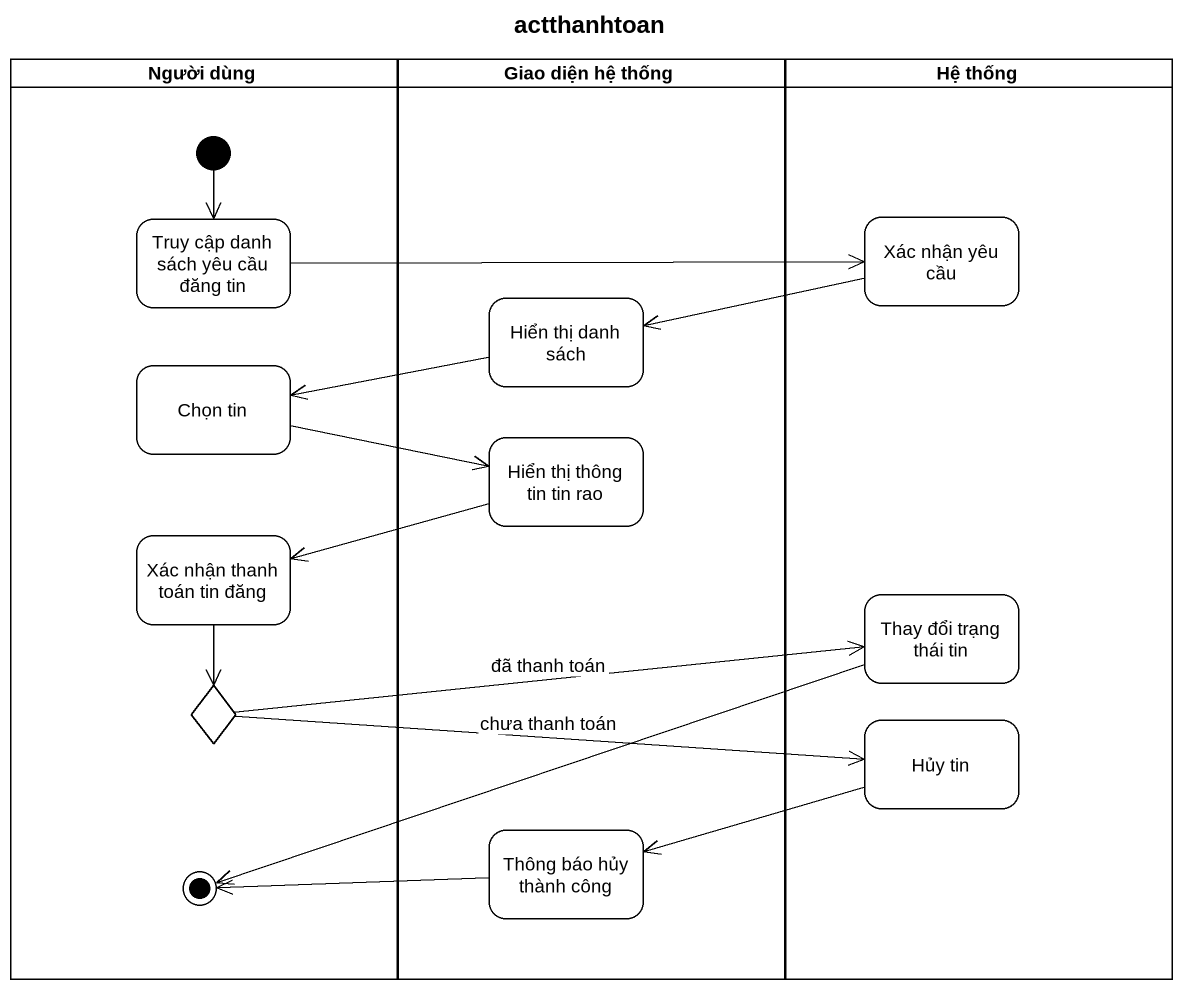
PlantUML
@startuml
title actthanhtoan
hide empty description
state "Người dùng" as Người_dùng <<partition>> {
  state "Truy cập danh sách yêu cầu đăng tin" as Truy_cập_danh_sách_yêu_cầu
  state "Chọn tin" as Chọn_tin
  state "Xác nhận thanh toán tin đăng" as Xác_nhận_thanh_toán_tin_đăng
  state choice1 <<choice>>
  state final1 <<end>>
  [*] --> Truy_cập_danh_sách_yêu_cầu
}
state "Giao diện hệ thống" as Giao_diện_hệ_thống <<partition>> {
  state "Hiển thị danh sách" as Hiển_thị_danh_sách
  state "Hiển thị thông tin tin rao" as Hiển_thị_thông_tin_tin_rao
  state "Thông báo hủy thành công" as Thông_báo_hủy_thành_công
}
state "Hệ thống" as Hệ_thống <<partition>> {
  state "Xác nhận yêu cầu" as Xác_nhận_yêu_cầu
  state "Thay đổi trạng thái tin" as Thay_đổi_trạng_thái_tin
  state "Hủy tin" as Hủy_tin
}
Truy_cập_danh_sách_yêu_cầu -right-> Xác_nhận_yêu_cầu
Xác_nhận_yêu_cầu -left-> Hiển_thị_danh_sách
Hiển_thị_danh_sách -left-> Chọn_tin
Chọn_tin -right-> Hiển_thị_thông_tin_tin_rao
Hiển_thị_thông_tin_tin_rao -left-> Xác_nhận_thanh_toán_tin_đăng
Xác_nhận_thanh_toán_tin_đăng --> choice1
Thay_đổi_trạng_thái_tin -left-> final1
choice1 -right-> Thay_đổi_trạng_thái_tin : đã thanh toán
choice1 -right-> Hủy_tin : chưa thanh toán
Hủy_tin -left-> Thông_báo_hủy_thành_công
Thông_báo_hủy_thành_công -left-> final1
@enduml
